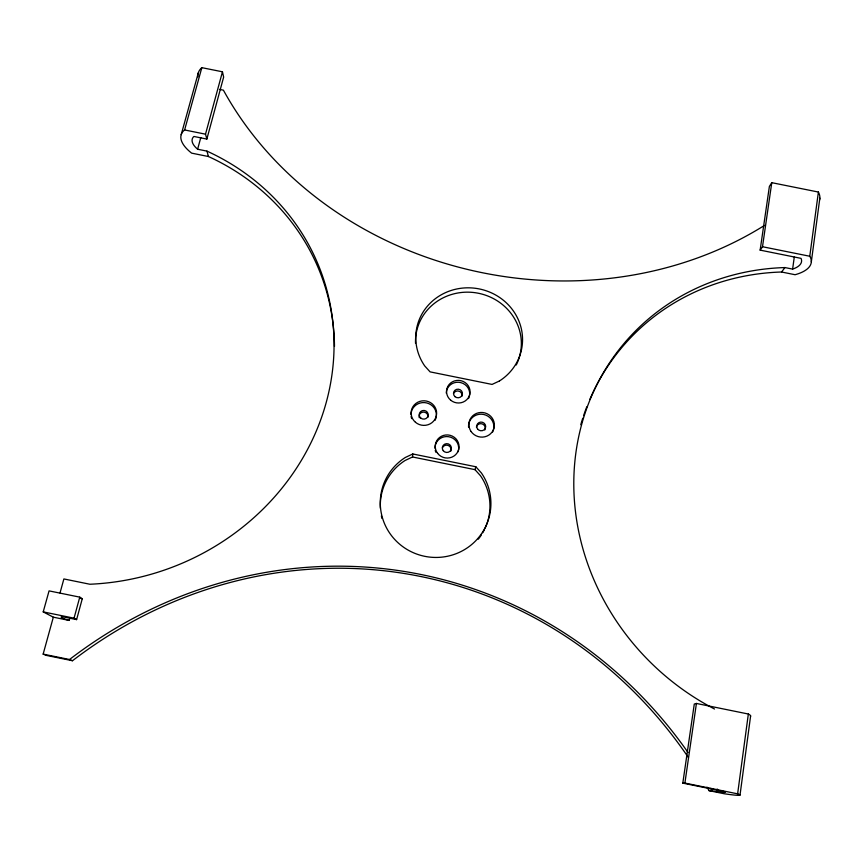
<?xml version="1.0" encoding="UTF-8"?>
<svg xmlns="http://www.w3.org/2000/svg" width="863" height="863" viewBox="0 0 863 863"><rect width="100%" height="100%" fill="white"/><g stroke="black" fill="none" stroke-linecap="round" stroke-linejoin="round"><path stroke-width="1.29" d="M380.389 508.264A54.854 53.83 10 0 1 405.071 460.486L412.546 456.98L412.794 453.97L475.826 466.754L481.381 472.946A55.351 54.283 10 0 1 466.408 548.447A55.351 54.283 10 0 1 389.493 532.849A55.351 54.283 10 0 1 405.254 457.509L412.794 453.97M740.033 794.985L750.616 715.902M811.328 261.856L819.85 198.112M709.03 790.648L724.057 793.723A54.671 2.438 11 0 0 737.628 793.841L748.34 714.025L696.419 703.453L694.284 704.046L682.806 783.129L724.499 791.641A36.03 1.607 11 0 1 716.862 791.619L709.03 790.648A485.621 446.807 -79 0 0 707.034 787.142M589.828 399.407A243.442 224.65 41.8 0 1 781.554 272.007L795.082 274.725A49.062 19.795 6.2 0 0 809.774 256.246L818.394 192.05L771.77 182.676L769.386 186.419L760.141 250.13L801.037 258.361A32.341 13.042 6.1 0 1 792.622 269.105L784.952 267.562A245.653 226.494 41.7 0 0 576.613 447.886A245.653 226.494 41.7 0 0 714.521 709.019M716.862 791.619L717.229 788.998M792.622 269.105L794.273 257.098M682.806 783.129L684.898 783.075L696.419 703.453M760.141 250.13L762.504 246.732L771.77 182.676M69.234 620.432A33.635 2.373 12.4 0 1 62.276 616.678L76.613 619.602L82.276 598.728L79.763 597.142L49.062 590.885L43.215 611.889L53.333 617.185L69.234 620.432L69.925 617.876M60.022 592.957L63.884 578.944L89.871 584.24A244.456 225.211 -20.3 0 0 326.43 401.705A244.456 225.211 -20.3 0 0 206.937 151.111L197.616 149.234A30.421 12.233 17 0 1 193.884 136.462L206.85 139.072L223.646 77.098L222.46 71.802L201.834 67.659A49.871 22.222 17.6 0 0 197.929 76.872M197.616 149.234L200.788 137.573M76.613 619.602L74.045 618.178L79.763 597.142M206.85 139.072L205.513 134.175L222.46 71.802M688.469 757.595A485.621 446.807 -79 0 0 72.492 660.734L46.365 655.405L43.15 654.122L53.333 617.185M181.198 134.66L198.328 72.826M334.488 346.43A242.255 223.388 -20.4 0 0 208.436 156.527L191.629 153.139A50.539 20.367 16.8 0 1 184.617 129.957L201.834 67.659M485.071 528.253A54.854 53.83 10 0 0 480.518 475.793L475.006 469.655L475.826 466.754M781.554 272.007L784.952 267.562M219.461 89.374L223.409 90.173A361.327 314.52 10.7 0 0 764.521 225.394M184.617 129.957L205.513 134.175M762.504 246.732L809.774 256.246M412.546 456.98L475.006 469.655M79.676 598.199L82.276 598.728M43.215 611.889L74.045 618.178M684.898 783.075L737.628 793.841M43.15 654.122L69.525 659.505A490.788 451.327 -79 0 1 688.048 752.504M69.525 659.505L72.492 660.734M206.937 151.111L208.436 156.527M419.278 417.757A4.498 4.337 5.9 0 1 423.258 412.083A4.498 4.337 5.9 0 1 427.94 417.293M476.387 427.109A4.498 4.337 14.9 0 1 482.19 423.906A4.498 4.337 14.9 0 1 484.823 429.957M411.004 414.391A12.708 12.244 5.9 0 1 426.764 402.945A12.708 12.244 5.9 0 1 435.081 420.324M411.651 418.598A12.708 12.244 5.9 0 1 411.133 416.516M468.544 427.109A12.708 12.255 14.9 0 1 483.571 414.445A12.708 12.255 14.9 0 1 492.633 431.985M453.668 393.237A4.466 4.283 10.4 0 1 462.05 396.063M442.428 447.768A4.52 4.38 10.3 0 1 448.35 445.524A4.52 4.38 10.3 0 1 450.734 451.295M435.837 452.234A11.866 11.499 10.3 0 1 435.243 450.303M435.006 448.307A11.866 11.499 10.3 0 1 448.512 436.689A11.866 11.499 10.3 0 1 458.124 451.748M446.268 393.096A11.726 11.241 10.4 0 1 460.723 382.589A11.726 11.241 10.4 0 1 468.512 398.577M748.34 714.025A53.819 5.264 10.4 0 1 750.465 716.366M818.394 192.05A48.414 21.597 5.5 0 1 819.516 200.076M710.81 788.34A490.788 451.327 -79 0 1 712.126 790.648M580.767 424.693A243.442 224.65 41.8 0 1 582.752 418.221M583.593 415.653A243.442 224.65 41.8 0 1 586.797 406.797M415.524 343.323A53.021 50.291 10.5 0 1 479.159 293.409A53.021 50.291 10.5 0 1 516.247 364.995M484.521 529.407A54.854 53.83 10 0 1 482.708 532.795M481.338 534.995A54.854 53.83 10 0 1 478.296 539.192M381.953 518.447A54.854 53.83 10 0 1 381.37 515.923M499.386 381.014L492.061 384.423L430.098 371.877L424.693 365.912A53.484 50.69 10.5 0 1 439.375 295.912A53.484 50.69 10.5 0 1 513.323 310.874A53.484 50.69 10.5 0 1 499.386 381.014M477.476 428.825A4.52 4.347 14.9 0 0 485.254 428.404A4.52 4.347 14.9 0 0 480.874 422.083A4.52 4.347 14.9 0 0 477.476 428.825M420.723 418.026A4.509 4.347 5.9 0 0 428.124 415.686A4.509 4.347 5.9 0 0 422.266 410.659A4.509 4.347 5.9 0 0 420.723 418.026M415.459 422.266A12.762 12.298 5.9 0 0 436.387 415.588A12.762 12.298 5.9 0 0 419.785 401.403A12.762 12.298 5.9 0 0 415.459 422.266M471.122 431.554A12.772 12.309 14.9 0 0 493.129 430.335A12.772 12.309 14.9 0 0 480.68 412.471A12.772 12.309 14.9 0 0 471.122 431.554M455.049 396.689A4.488 4.304 10.4 0 0 462.385 394.369A4.488 4.304 10.4 0 0 456.527 389.386A4.488 4.304 10.4 0 0 455.049 396.689M443.226 450.669A4.542 4.401 10.3 0 0 451.025 449.828A4.542 4.401 10.3 0 0 446.3 443.679A4.542 4.401 10.3 0 0 443.226 450.669M437.627 453.355A11.92 11.553 10.3 0 0 458.102 451.122A11.92 11.553 10.3 0 0 445.675 434.995A11.92 11.553 10.3 0 0 437.627 453.355M450.605 400.119A11.78 11.295 10.4 0 0 469.871 393.992A11.78 11.295 10.4 0 0 454.467 380.939A11.78 11.295 10.4 0 0 450.605 400.119"/></g></svg>
